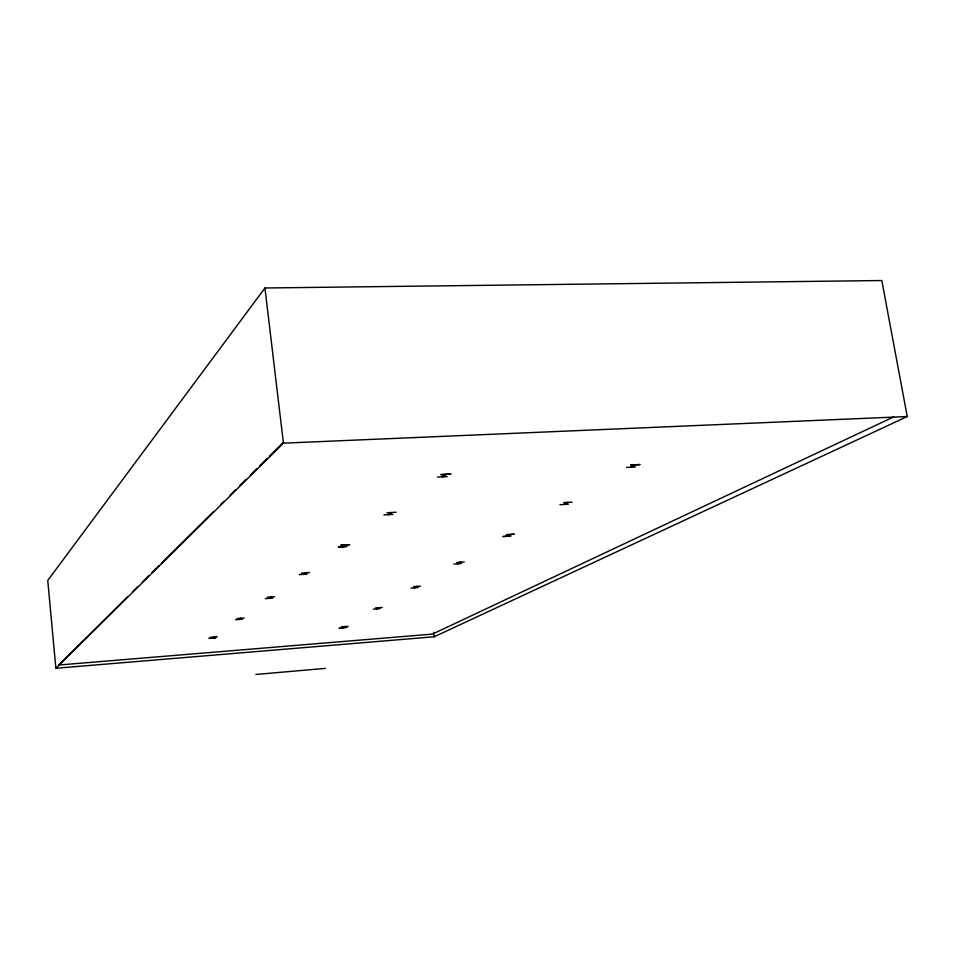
<?xml version="1.0" encoding="UTF-8"?>
<svg xmlns="http://www.w3.org/2000/svg" width="955" height="955" viewBox="0 0 955 955"><rect width="100%" height="100%" fill="white"/><g stroke="black" fill="none" stroke-linecap="round" stroke-linejoin="round"><path stroke-width="1.43" d="M264.953 287.992L47.75 580.461L55.856 668.273L434.191 636.77L907.25 416.535L881.811 280.531L264.953 287.992L283.432 443.168L55.856 668.273M127.481 596.851L58.673 665.026L432.412 634.108L893.617 416.929M132.769 591.611L138.057 586.37M142.295 582.168L148.646 575.877M151.821 572.737L159.234 565.396M161.347 563.295L213.216 511.904M220.629 504.562L223.804 501.423M230.155 495.132L235.443 489.879M239.681 485.689L246.032 479.398M250.258 475.196L256.609 468.905M259.784 465.765L267.197 458.424M269.31 456.323L283.074 442.69M210.506 637.319L217.286 636.746M235.431 619.723L242.451 619.222M237.067 618.565L244.17 618.016M265.263 598.654L272.7 598.152M267.197 597.293L274.718 596.744M299.285 574.647L307.176 574.146M301.41 573.143L309.492 572.534M383.934 514.888L392.935 514.435M386.918 512.775L396.062 512.25M437.521 477.058L447.203 476.64M213.645 637.069L212.177 638.095C200.681 639.002 224.007 637.2 212.631 638.059L214.087 637.033M238.738 619.461L240.385 618.315M268.773 598.403L270.635 597.09M302.998 574.385L305.146 572.881M388.184 514.638L391.084 512.596M442.093 476.82L445.543 474.408C428.759 475.16 463.235 473.417 446.2 474.372L442.75 476.784M239.204 619.425L240.863 618.267M269.262 598.367L271.148 597.054M303.535 574.349L305.684 572.845M388.792 514.602L391.693 512.572M341.795 626.814L348.181 626.301M373.298 609.183L380.066 608.621M375.518 607.929L382.167 607.464M411.032 588.053L418.111 587.528M413.551 586.645L420.57 586.167M453.9 564.059L461.384 563.546M456.776 562.447L464.285 561.934M559.964 504.682L568.44 504.192M563.689 502.593L572.069 502.175M626.504 467.437L635.421 467.055M344.707 626.611C327.076 631.04 357.242 625.656 343.275 627.614L345.125 626.576M376.497 608.896L378.586 607.738M414.422 587.767L416.786 586.442M457.493 563.76L460.191 562.256M563.928 504.455L567.533 502.437M630.742 467.222L634.991 464.846C619.509 465.539 651.394 463.927 635.6 464.822L631.351 467.186M376.939 608.86L379.028 607.702M414.888 587.731L417.251 586.418M457.994 563.725L460.692 562.22M564.489 504.419L568.094 502.414M255.88 674.469L325.452 668.369M283.432 443.168L907.25 416.535M433.606 632.329L434.191 636.77M338.416 547.012L346.916 546.475L342.952 546.726L345.435 544.983C360.178 543.98 330.323 545.878 344.874 545.019L342.391 546.761L338.416 547.012M503.118 536.507L510.961 536.053L507.368 536.233L510.471 534.502L514.303 534.203L506.317 534.716L509.934 534.537L506.83 536.268L503.118 536.507"/></g></svg>
